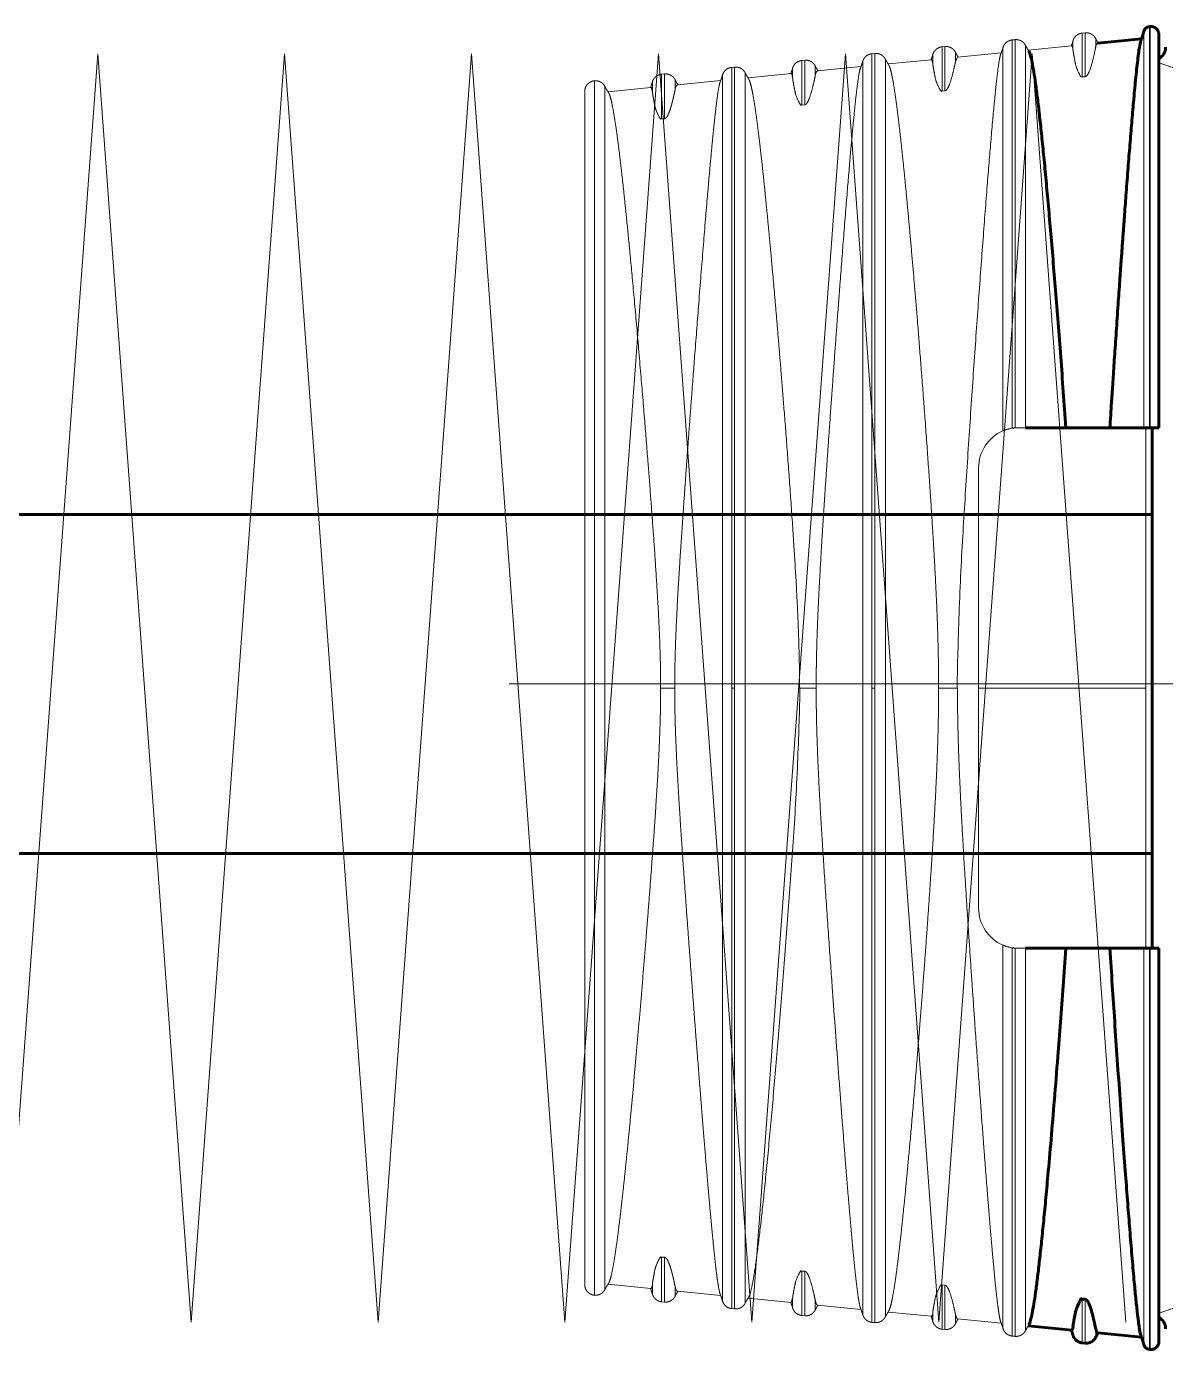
# Model space of a CAD drawing. Header units: millimetres. Extents: x 0 to 1680, y 0 to 594.
# Drawn here: x 295.198 to 298.397, y 503.341 to 507.058 of the extents above; entities that cross this region are included whole.
import ezdxf

# ---------------------------------------------------------------- set-up
doc = ezdxf.new("R2010")
doc.units = ezdxf.units.MM
for name, pattern in [('K5LT_AXLED', [19.5, 15, -1.5, 1.5, -1.5]), ('K5LT_BASIC', [0]), ('K5LT_DASHED', [6, 4, -2]), ('K5LT_THIN', [0])]:
    doc.linetypes.add(name, pattern=pattern)
doc.layers.add('Системный слой', color=7, linetype='Continuous')

# ---------------------------------------------------------------- blocks, each defined once
blk = doc.blocks.new('U731')
at = {"layer": 'Системный слой', "color": 30, "linetype": 'K5LT_AXLED', "lineweight": 18, "true_color": 0xff8000}
for q in [(294.6106, 503.418), (295.1356, 503.418)]:
    blk.add_line((294.8731, 506.9805), q, dxfattribs=at)
blk = doc.blocks.new('U732')
at = {"layer": 'Системный слой', "color": 30, "linetype": 'K5LT_AXLED', "lineweight": 18, "true_color": 0xff8000}
for q in [(295.1356, 503.418), (295.6606, 503.418)]:
    blk.add_line((295.3981, 506.9805), q, dxfattribs=at)
blk = doc.blocks.new('U733')
at = {"layer": 'Системный слой', "color": 30, "linetype": 'K5LT_AXLED', "lineweight": 18, "true_color": 0xff8000}
for q in [(296.1856, 503.418), (296.7106, 503.418)]:
    blk.add_line((296.4481, 506.9805), q, dxfattribs=at)
blk = doc.blocks.new('U734')
at = {"layer": 'Системный слой', "color": 30, "linetype": 'K5LT_AXLED', "lineweight": 18, "true_color": 0xff8000}
for q in [(295.6606, 503.418), (296.1856, 503.418)]:
    blk.add_line((295.9231, 506.9805), q, dxfattribs=at)
blk = doc.blocks.new('U735')
at = {"layer": 'Системный слой', "color": 30, "linetype": 'K5LT_AXLED', "lineweight": 18, "true_color": 0xff8000}
for q in [(296.7106, 503.418), (297.2356, 503.418)]:
    blk.add_line((296.9731, 506.9805), q, dxfattribs=at)
blk = doc.blocks.new('U736')
at = {"layer": 'Системный слой', "color": 30, "linetype": 'K5LT_AXLED', "lineweight": 18, "true_color": 0xff8000}
for q in [(297.2356, 503.418), (297.7606, 503.418)]:
    blk.add_line((297.4981, 506.9805), q, dxfattribs=at)
blk = doc.blocks.new('U737')
at = {"layer": 'Системный слой', "color": 30, "linetype": 'K5LT_AXLED', "lineweight": 18, "true_color": 0xff8000}
for q in [(297.7606, 503.418), (298.2856, 503.418)]:
    blk.add_line((298.0231, 506.9805), q, dxfattribs=at)
blk = doc.blocks.new('U730')
at = {"layer": 'Системный слой'}
for name in ['U731', 'U732', 'U734', 'U733', 'U735', 'U736', 'U737']:
    blk.add_blockref(name, (0, 0), dxfattribs=at)

msp = doc.modelspace()

# ---------------------------------------------------------------- linework, layer by layer
at = {"layer": 'Системный слой', "color": 7, "linetype": 'K5LT_DASHED', "lineweight": 18}
for p, q in [((298.17136, 507.03969), (298.16325, 507.0389)), ((298.16325, 506.91571), (298.16325, 507.0389)), ((298.17136, 506.91652), (298.17136, 507.03969)), ((297.77761, 507.00122), (297.7695, 507.00043)), ((297.7695, 506.87631), (297.7695, 507.00043)), ((297.77761, 506.87712), (297.77761, 507.00122)), ((297.97448, 507.02046), (297.96638, 507.01967)), ((297.96638, 507.01967), (297.96638, 505.92901)), ((297.97448, 507.02046), (297.97448, 505.93004)), ((298.00413, 507.00422), (298.00413, 505.93051)), ((298.01152, 506.99112), (298.1335, 507.00317)), ((298.13731, 506.99181), (298.13731, 507.01724)), ((298.201, 506.9982), (298.201, 507.02346)), ((297.38386, 506.96275), (297.37575, 506.96196)), ((297.38386, 506.83781), (297.38386, 506.96275)), ((297.58073, 506.98199), (297.57263, 506.9812)), ((297.57263, 506.9812), (297.57263, 505.19926)), ((297.58073, 506.98199), (297.58073, 505.19926)), ((297.61038, 506.96575), (297.61038, 503.43276)), ((297.61803, 506.95223), (297.73961, 506.96424)), ((297.74356, 506.95232), (297.74356, 506.97876)), ((297.80725, 506.9587), (297.80725, 506.98498)), ((297.80725, 506.9587), (297.81323, 506.97152)), ((297.81328, 506.97152), (297.93568, 506.98362)), ((297.94043, 506.998), (297.94043, 505.92143)), ((297.18698, 506.94352), (297.17888, 506.94273)), ((297.17888, 506.94273), (297.17888, 505.19926)), ((297.18698, 506.94352), (297.18698, 505.19926)), ((297.21663, 506.92728), (297.21663, 503.47123)), ((297.22455, 506.91334), (297.34572, 506.92531)), ((297.34981, 506.91283), (297.34981, 506.94029)), ((297.37575, 506.837), (297.37575, 506.96196)), ((297.4135, 506.91922), (297.4135, 506.94651)), ((297.41973, 506.93263), (297.54176, 506.94469)), ((297.54668, 506.95953), (297.54668, 503.43899)), ((296.79323, 506.90505), (296.79304, 506.90503)), ((296.79304, 506.90503), (296.79304, 505.19926)), ((296.79323, 506.90505), (296.79323, 505.19926)), ((296.82288, 506.88881), (296.82288, 503.5097)), ((296.95606, 506.87337), (296.95606, 506.90182)), ((296.99011, 506.92428), (296.982, 506.92349)), ((296.982, 506.79777), (296.982, 506.92349)), ((296.99011, 506.79857), (296.99011, 506.92428)), ((297.01975, 506.87975), (297.01975, 506.90804)), ((297.02618, 506.89373), (297.14783, 506.90575)), ((297.15293, 506.92106), (297.15293, 503.47746)), ((298.16325, 506.91571), (298.17136, 506.91652)), ((296.76595, 506.87517), (296.76595, 503.52335)), ((296.83106, 506.87444), (296.95183, 506.88638)), ((297.7695, 506.87631), (297.77761, 506.87712)), ((297.37575, 506.837), (297.38386, 506.83781)), ((296.982, 506.79777), (296.99011, 506.79857)), ((298.00413, 505.93051), (297.9847, 505.93051)), ((297.8722, 504.58051), (297.8722, 505.81801)), ((296.79304, 505.19926), (296.79323, 505.19926)), ((296.79304, 505.19926), (296.79304, 503.49349)), ((296.79323, 505.19926), (296.79323, 503.49347)), ((296.97925, 505.19926), (297.01873, 505.19926)), ((297.17888, 505.19926), (297.18698, 505.19926)), ((297.17888, 505.19926), (297.17888, 503.45579)), ((297.18698, 505.19926), (297.18698, 503.455)), ((297.36934, 505.19926), (297.41605, 505.19926)), ((297.57263, 505.19926), (297.58073, 505.19926)), ((297.57263, 505.19926), (297.57263, 503.41732)), ((297.58073, 505.19926), (297.58073, 503.41653)), ((297.75993, 505.19926), (297.81288, 505.19926)), ((297.94043, 504.47709), (297.94043, 503.40052)), ((297.96638, 504.46951), (297.96638, 503.37885)), ((297.97448, 504.46847), (297.97448, 503.37806)), ((297.9847, 504.46801), (298.00413, 504.46801)), ((298.00413, 504.46801), (298.00413, 503.39429)), ((296.982, 503.60075), (296.99011, 503.59995)), ((296.982, 503.47503), (296.982, 503.60075)), ((296.99011, 503.47423), (296.99011, 503.59995)), ((297.37575, 503.56152), (297.38386, 503.56071)), ((297.37575, 503.43656), (297.37575, 503.56152)), ((297.38386, 503.43576), (297.38386, 503.56071)), ((296.83106, 503.52407), (296.95196, 503.51213)), ((296.95606, 503.49669), (296.95606, 503.52515)), ((297.01975, 503.49047), (297.01975, 503.51877)), ((297.7695, 503.52221), (297.77761, 503.5214)), ((297.7695, 503.39809), (297.7695, 503.52221)), ((297.77761, 503.39729), (297.77761, 503.5214)), ((296.79323, 503.49347), (296.79304, 503.49349)), ((296.99011, 503.47423), (296.982, 503.47503)), ((297.02632, 503.50478), (297.14783, 503.49277)), ((297.22455, 503.48518), (297.34584, 503.4732)), ((297.34981, 503.48569), (297.34586, 503.4732)), ((297.34981, 503.45822), (297.34981, 503.48569)), ((297.4135, 503.45201), (297.4135, 503.4793)), ((297.18698, 503.455), (297.17888, 503.45579)), ((297.38386, 503.43576), (297.37575, 503.43656)), ((297.41984, 503.46588), (297.54176, 503.45383)), ((297.61803, 503.44629), (297.73972, 503.43427)), ((297.74356, 503.41975), (297.74356, 503.4462)), ((297.80725, 503.41353), (297.80725, 503.43981)), ((297.58073, 503.41653), (297.57263, 503.41732)), ((297.77761, 503.39729), (297.7695, 503.39809)), ((297.81337, 503.42699), (297.93568, 503.4149)), ((297.97448, 503.37806), (297.96638, 503.37885))]:
    msp.add_line(p, q, dxfattribs=at)
at = {"layer": 'Системный слой', "color": 7, "linetype": 'K5LT_THIN', "lineweight": 18}
for p, q in [((298.33594, 507.04313), (298.33594, 505.93051)), ((298.35234, 507.05738), (298.35234, 505.93051)), ((298.35377, 507.05752), (298.35377, 505.93051)), ((298.34184, 505.93051), (298.34184, 505.19926)), ((298.34184, 505.19926), (297.8722, 505.19926)), ((298.34184, 505.19926), (298.34184, 504.46801)), ((298.33594, 504.46801), (298.33594, 503.35539)), ((298.35234, 504.46801), (298.35234, 503.34114)), ((298.35377, 504.46801), (298.35377, 503.341)), ((298.16325, 503.35962), (298.16325, 503.48281)), ((298.17136, 503.35883), (298.17136, 503.482)), ((298.13731, 503.38129), (298.13731, 503.40671)), ((298.201, 503.37506), (298.201, 503.40032))]:
    msp.add_line(p, q, dxfattribs=at)
at = {"layer": 'Системный слой', "color": 5, "linetype": 'K5LT_BASIC', "lineweight": 60, "true_color": 0x0000ff}
for p, q in [((298.35377, 507.05752), (298.35234, 507.05738)), ((298.20682, 507.01042), (298.32961, 507.02256)), ((298.37845, 507.03512), (298.37845, 505.93051)), ((298.11727, 505.93051), (298.00413, 505.93051)), ((298.11727, 505.93051), (298.24089, 505.93051)), ((298.33594, 505.93051), (298.24089, 505.93051)), ((298.35234, 505.93051), (298.33594, 505.93051)), ((298.35377, 505.93051), (298.35234, 505.93051)), ((298.37845, 505.93051), (298.35377, 505.93051)), ((298.3597, 504.46801), (298.3597, 505.93051)), ((251.0759, 505.68703), (298.3597, 505.68703)), ((251.0759, 504.73453), (298.3597, 504.73453)), ((298.00413, 504.46801), (298.11727, 504.46801)), ((298.24089, 504.46801), (298.11727, 504.46801)), ((298.24089, 504.46801), (298.33594, 504.46801)), ((298.33594, 504.46801), (298.35234, 504.46801)), ((298.35234, 504.46801), (298.35377, 504.46801)), ((298.35377, 504.46801), (298.37845, 504.46801)), ((298.37845, 504.46801), (298.37845, 503.3634)), ((298.16325, 503.48281), (298.17136, 503.482)), ((298.01152, 503.4074), (298.1336, 503.39534)), ((298.17136, 503.35883), (298.16325, 503.35962)), ((298.20691, 503.38809), (298.32961, 503.37596)), ((298.35377, 503.341), (298.35234, 503.34114))]:
    msp.add_line(p, q, dxfattribs=at)
at = {"layer": 'Системный слой', "color": 30, "linetype": 'K5LT_AXLED', "lineweight": 18, "true_color": 0xff8000}
msp.add_line((238.05405, 505.21078), (361.76963, 505.21078), dxfattribs=at)
at = {"layer": 'Системный слой', "color": 7, "linetype": 'K5LT_DASHED', "lineweight": 18}
for centre, radius, start, end in [((298.21339, 506.99981), 0.01249, 121.86545, 187.37634), ((297.42948, 506.91995), 0.01599, 127.54947, 182.60592), ((297.03689, 506.88033), 0.01714, 128.57574, 181.93972), ((297.9847, 505.81801), 0.1125, 113.17289, 180), ((297.9847, 505.81801), 0.1125, 99.37555, 113.17289), ((297.9847, 505.81801), 0.1125, 95.21284, 99.37555), ((297.9847, 505.81801), 0.1125, 90, 95.21284), ((297.9847, 504.58051), 0.1125, 180, 246.82711), ((297.9847, 504.58051), 0.1125, 246.82711, 260.62445), ((297.9847, 504.58051), 0.1125, 260.62445, 264.78716), ((297.9847, 504.58051), 0.1125, 264.78716, 270), ((296.93913, 503.52329), 0.01703, 319.0067, 6.26832), ((297.72922, 503.44418), 0.01448, 316.7756, 8.04767)]:
    msp.add_arc(centre, radius, start, end, dxfattribs=at)
at = {"layer": 'Системный слой', "color": 5, "linetype": 'K5LT_BASIC', "lineweight": 60, "true_color": 0x0000ff}
for centre, radius, start, end in [((298.3597, 506.99926), 0.0375, 299.99681, 359.99971), ((298.3597, 503.39926), 0.0375, 0.00029, 60.00319), ((298.12428, 503.40461), 0.0132, 315.34747, 9.15221), ((298.35595, 503.3634), 0.0225, 264.41985, 0)]:
    msp.add_arc(centre, radius, start, end, dxfattribs=at)
at = {"layer": 'Системный слой', "color": 7, "linetype": 'K5LT_THIN', "lineweight": 18}
for centre, radius, start, end in [((299.1189, 509.14388), 2.31041, 251.30787, 252.67691), ((299.11857, 501.25565), 2.30934, 107.32278, 108.69245)]:
    msp.add_arc(centre, radius, start, end, dxfattribs=at)
at = {"layer": 'Системный слой', "color": 7, "linetype": 'K5LT_DASHED', "lineweight": 18}
for points, weights in [([(298.16325, 507.0389), (298.15057, 507.03766), (298.14079, 507.02949), (298.13731, 507.01724)], [0.849852477643, 0.751400169099, 0.751400169099, 0.849852477643]), ([(298.201, 507.02346), (298.19522, 507.03481), (298.18404, 507.04093), (298.17136, 507.03969)], [0.849892630908, 0.751435670754, 0.751435670754, 0.849892630908]), ([(297.7695, 507.00043), (297.75682, 506.99919), (297.74704, 506.99103), (297.74356, 506.97877)], [0.847919726766, 0.749691320358, 0.749691320358, 0.847919726766]), ([(297.80725, 506.98499), (297.80147, 506.99634), (297.79029, 507.00246), (297.77761, 507.00122)], [0.847959759214, 0.749726715193, 0.749726715193, 0.847959759214]), ([(297.94043, 506.998), (297.94391, 507.01026), (297.95369, 507.01843), (297.96638, 507.01967)], [0.89172220192, 0.788419438595, 0.788419438595, 0.89172220192]), ([(297.97448, 507.02046), (297.98717, 507.0217), (297.99834, 507.01558), (298.00413, 507.00422)], [0.8918674743, 0.7885478817, 0.7885478817, 0.8918674743]), ([(298.00413, 507.00422), (298.00686, 506.99887), (298.00987, 506.99364), (298.01315, 506.98855)], [0.948406421082, 0.941582194062, 0.935594010224, 0.930441869566]), ([(298.13731, 507.01724), (298.13596, 507.01247), (298.1344, 507.00775), (298.13265, 507.00309)], [0.924907631488, 0.918092726208, 0.911843527564, 0.906160035555]), ([(298.20827, 507.01056), (298.20566, 507.01477), (298.20324, 507.01908), (298.201, 507.02346)], [0.906846430782, 0.912417462912, 0.918546453784, 0.925233403397]), ([(297.4135, 506.94652), (297.40772, 506.95787), (297.39654, 506.96399), (297.38386, 506.96275)], [0.846020023386, 0.748011690684, 0.748011690684, 0.846020023386]), ([(297.54668, 506.95953), (297.55016, 506.97179), (297.55994, 506.97996), (297.57263, 506.9812)], [0.846949931963, 0.748833872744, 0.748833872744, 0.846949931963]), ([(297.58073, 506.98199), (297.59342, 506.98323), (297.60459, 506.97711), (297.61038, 506.96575)], [0.84699078067, 0.748869989278, 0.748869989278, 0.84699078067]), ([(297.61038, 506.96575), (297.61319, 506.96024), (297.61629, 506.95486), (297.61969, 506.94962)], [0.922206389104, 0.91363952191, 0.905951930786, 0.899143615732]), ([(297.74356, 506.97877), (297.74216, 506.97385), (297.74055, 506.96897), (297.73872, 506.96416)], [0.922890203197, 0.915748200175, 0.909209681106, 0.903274645987]), ([(297.81478, 506.97167), (297.81207, 506.97602), (297.80956, 506.98046), (297.80725, 506.98499)], [0.904005038133, 0.909813719025, 0.9162176973, 0.923216972959]), ([(297.93457, 506.98076), (297.93683, 506.98643), (297.93878, 506.99218), (297.94043, 506.998)], [0.901308050926, 0.907996813029, 0.915527360775, 0.923899694165]), ([(297.15293, 506.92106), (297.15641, 506.93332), (297.16619, 506.94149), (297.17888, 506.94273)], [0.845006399378, 0.747115491318, 0.747115491318, 0.845006399378]), ([(297.18698, 506.94352), (297.19967, 506.94476), (297.21084, 506.93864), (297.21663, 506.92728)], [0.845047421371, 0.747151761063, 0.747151761063, 0.845047421371]), ([(297.21663, 506.92728), (297.21953, 506.9216), (297.22274, 506.91606), (297.22626, 506.91067)], [0.920180102935, 0.91121726195, 0.903187806254, 0.896091735846]), ([(297.34981, 506.9403), (297.34837, 506.93522), (297.3467, 506.93019), (297.34479, 506.92522)], [0.920866260583, 0.913374542806, 0.906525493642, 0.900319113092]), ([(297.37575, 506.96196), (297.36307, 506.96072), (297.35329, 506.95256), (297.34981, 506.9403)], [0.845979687717, 0.747976027754, 0.747976027754, 0.845979687717]), ([(297.42129, 506.93278), (297.41848, 506.93726), (297.41589, 506.94184), (297.4135, 506.94652)], [0.901110023413, 0.907170755768, 0.91386545648, 0.921194125549]), ([(297.54061, 506.94176), (297.54296, 506.9476), (297.54498, 506.95353), (297.54668, 506.95953)], [0.898267955678, 0.905243646049, 0.913114022293, 0.921879084408]), ([(296.76595, 506.87518), (296.76596, 506.89142), (296.77687, 506.90345), (296.79304, 506.90503)], [0.843020689002, 0.697344939882, 0.697369534576, 0.843094473082]), ([(296.79323, 506.90505), (296.80592, 506.90629), (296.81709, 506.90017), (296.82288, 506.88881)], [0.843096406126, 0.745426763815, 0.745426763815, 0.843096406126]), ([(296.82288, 506.88881), (296.82586, 506.88296), (296.82918, 506.87725), (296.83283, 506.87171)], [0.918146446437, 0.908751943739, 0.90034756257, 0.892933302931]), ([(296.95606, 506.90183), (296.95457, 506.89659), (296.95284, 506.8914), (296.95086, 506.88629)], [0.918835172921, 0.910960074336, 0.903768381272, 0.89726009373]), ([(296.982, 506.92349), (296.96932, 506.92225), (296.95954, 506.91409), (296.95606, 506.90183)], [0.844031792733, 0.746253789297, 0.746253789297, 0.844031792733]), ([(297.01975, 506.90805), (297.01397, 506.9194), (297.00279, 506.92552), (296.99011, 506.92428)], [0.844072906084, 0.746290139816, 0.746290139816, 0.844072906084]), ([(297.02781, 506.89389), (297.0249, 506.8985), (297.02221, 506.90323), (297.01975, 506.90805)], [0.898143329612, 0.90447624945, 0.911483219118, 0.919164238614]), ([(297.14665, 506.90276), (297.14908, 506.90877), (297.15118, 506.91488), (297.15293, 506.92106)], [0.895128954665, 0.90242017325, 0.910661072145, 0.919851651352]), ([(296.76595, 503.52334), (296.76596, 503.5071), (296.77687, 503.49507), (296.79304, 503.49349)], [0.843020689002, 0.697344939882, 0.697369534576, 0.843094473082]), ([(296.79323, 503.49347), (296.80592, 503.49223), (296.81709, 503.49835), (296.82288, 503.5097)], [0.843096406126, 0.745426763815, 0.745426763815, 0.843096406126]), ([(296.82288, 503.5097), (296.82587, 503.51557), (296.82919, 503.52129), (296.83285, 503.52683)], [0.918146446437, 0.908735689718, 0.900318483636, 0.892894828191]), ([(296.95606, 503.49669), (296.95457, 503.50193), (296.95284, 503.50711), (296.95086, 503.51223)], [0.918835172921, 0.910960074336, 0.903768381272, 0.89726009373]), ([(296.982, 503.47503), (296.96932, 503.47627), (296.95954, 503.48443), (296.95606, 503.49669)], [0.844031792733, 0.746253789297, 0.746253789297, 0.844031792733]), ([(297.01975, 503.49047), (297.01397, 503.47912), (297.00279, 503.473), (296.99011, 503.47423)], [0.844072906084, 0.746290139816, 0.746290139816, 0.844072906084]), ([(297.02781, 503.50463), (297.0249, 503.50002), (297.02221, 503.49529), (297.01975, 503.49047)], [0.898143329612, 0.90447624945, 0.911483219118, 0.919164238614]), ([(297.14666, 503.49572), (297.14909, 503.48972), (297.15118, 503.48363), (297.15293, 503.47746)], [0.895184927128, 0.902462340662, 0.91068458207, 0.919851651352]), ([(297.15293, 503.47746), (297.15641, 503.4652), (297.16619, 503.45703), (297.17888, 503.45579)], [0.845006399378, 0.747115491318, 0.747115491318, 0.845006399378]), ([(297.18698, 503.455), (297.19967, 503.45376), (297.21084, 503.45988), (297.21663, 503.47123)], [0.845047421371, 0.747151761063, 0.747151761063, 0.845047421371]), ([(297.21663, 503.47123), (297.21953, 503.47693), (297.22275, 503.48249), (297.22628, 503.48788)], [0.920180102935, 0.911198504625, 0.903154202446, 0.896047196399]), ([(297.34981, 503.45822), (297.34837, 503.4633), (297.3467, 503.46833), (297.34479, 503.4733)], [0.920866260583, 0.913374542806, 0.906525493642, 0.900319113092]), ([(297.37575, 503.43656), (297.36307, 503.4378), (297.35329, 503.44596), (297.34981, 503.45822)], [0.845979687717, 0.747976027754, 0.747976027754, 0.845979687717]), ([(297.4135, 503.452), (297.40772, 503.44065), (297.39654, 503.43453), (297.38386, 503.43576)], [0.846020023386, 0.748011690684, 0.748011690684, 0.846020023386]), ([(297.42129, 503.46574), (297.41848, 503.46126), (297.41589, 503.45668), (297.4135, 503.452)], [0.901110023413, 0.907170755768, 0.91386545648, 0.921194125549]), ([(297.54063, 503.4567), (297.54297, 503.45088), (297.54499, 503.44497), (297.54668, 503.43899)], [0.898336663992, 0.905295314397, 0.913142787869, 0.921879084408]), ([(297.54668, 503.43899), (297.55016, 503.42673), (297.55994, 503.41856), (297.57263, 503.41732)], [0.846949932008, 0.748833872784, 0.748833872784, 0.846949932008]), ([(297.58073, 503.41653), (297.59342, 503.41529), (297.60459, 503.42141), (297.61038, 503.43276)], [0.846990780714, 0.748869989317, 0.748869989317, 0.846990780714]), ([(297.61038, 503.43276), (297.61319, 503.43829), (297.61631, 503.44368), (297.61971, 503.44893)], [0.922206389104, 0.913623954951, 0.905923995258, 0.899106510025]), ([(297.74356, 503.41975), (297.74216, 503.42467), (297.74055, 503.42955), (297.73872, 503.43436)], [0.922890203197, 0.915748200175, 0.909209681106, 0.903274645987]), ([(297.7695, 503.39809), (297.75682, 503.39933), (297.74704, 503.40749), (297.74356, 503.41975)], [0.847919726791, 0.74969132038, 0.74969132038, 0.847919726791]), ([(297.80725, 503.41353), (297.80147, 503.40218), (297.79029, 503.39606), (297.77761, 503.39729)], [0.847959759238, 0.749726715215, 0.749726715215, 0.847959759238]), ([(297.81478, 503.42685), (297.81207, 503.4225), (297.80956, 503.41806), (297.80725, 503.41353)], [0.904005038133, 0.909813719025, 0.9162176973, 0.923216972959]), ([(297.93459, 503.4177), (297.93684, 503.41205), (297.93879, 503.40632), (297.94043, 503.40052)], [0.901370869105, 0.908043951973, 0.915553560326, 0.923899694165]), ([(297.94043, 503.40052), (297.94391, 503.38826), (297.95369, 503.38009), (297.96638, 503.37885)], [0.891725397196, 0.78842226371, 0.78842226371, 0.891725397196]), ([(297.97448, 503.37806), (297.98717, 503.37682), (297.99834, 503.38294), (298.00413, 503.39429)], [0.8918674743, 0.7885478817, 0.7885478817, 0.8918674743]), ([(298.00413, 503.39429), (298.00686, 503.39965), (298.00987, 503.40488), (298.01315, 503.40997)], [0.948406421082, 0.941583139746, 0.935595669894, 0.930444011526])]:
    msp.add_rational_spline(points, weights, degree=3, dxfattribs=at)
at = {"layer": 'Системный слой', "color": 5, "linetype": 'K5LT_BASIC', "lineweight": 60, "true_color": 0x0000ff}
for points, weights in [([(298.32855, 507.0198), (298.33156, 507.02744), (298.33402, 507.03523), (298.33594, 507.04313)], [0.906129281418, 0.912585599516, 0.920539513363, 0.92999102296]), ([(298.33594, 507.04313), (298.33788, 507.05116), (298.34412, 507.05657), (298.35234, 507.05738)], [0.892480727079, 0.782516831281, 0.782516831281, 0.892480727079]), ([(298.35377, 507.05752), (298.36792, 507.0589), (298.37845, 507.04935), (298.37845, 507.03513)], [0.892480400514, 0.697264518882, 0.697234777999, 0.892391177864]), ([(298.13731, 503.38128), (298.13596, 503.38605), (298.1344, 503.39076), (298.13265, 503.39543)], [0.924907631488, 0.918092726208, 0.911843527563, 0.906160035555]), ([(298.16325, 503.35962), (298.15057, 503.36086), (298.14079, 503.36902), (298.13731, 503.38128)], [0.849852477649, 0.751400169104, 0.751400169104, 0.849852477649]), ([(298.201, 503.37506), (298.19522, 503.36371), (298.18404, 503.35759), (298.17136, 503.35883)], [0.849892630913, 0.751435670759, 0.751435670759, 0.849892630913]), ([(298.20827, 503.38796), (298.20566, 503.38374), (298.20324, 503.37944), (298.201, 503.37506)], [0.906846430728, 0.912417462858, 0.91854645373, 0.925233403343]), ([(298.32855, 503.37873), (298.33156, 503.37109), (298.33402, 503.36329), (298.33594, 503.35539)], [0.906123732603, 0.912581042064, 0.920536805516, 0.92999102296]), ([(298.33594, 503.35539), (298.33788, 503.34736), (298.34412, 503.34195), (298.35234, 503.34114)], [0.892480727079, 0.782516831281, 0.782516831281, 0.892480727079])]:
    msp.add_rational_spline(points, weights, degree=3, dxfattribs=at)
at = {"layer": 'Системный слой', "color": 7, "linetype": 'K5LT_DASHED', "lineweight": 18}
for points, knots in [([(298.13376, 507.00319), (298.13406, 507.00317), (298.13466, 507.00275), (298.13542, 507.00112), (298.13598, 506.99917), (298.13636, 506.99748), (298.13665, 506.996), (298.13688, 506.99464), (298.13708, 506.99343), (298.13722, 506.99247), (298.1373, 506.9919), (298.13731, 506.9918), (298.13731, 506.99181)], [0, 0, 0, 0, 1.7354171, 3.6470833, 5.1700575, 6.3433169, 7.366679, 8.4238859, 9.5498611, 10.6992307, 11.8493385, 13, 13, 13, 13]), ([(298.17136, 506.91652), (298.17147, 506.91653), (298.17168, 506.91656), (298.17197, 506.91662), (298.17228, 506.91671), (298.1726, 506.91678), (298.1732, 506.91716), (298.17316, 506.91673), (298.17573, 506.91916), (298.17647, 506.91901), (298.18562, 506.93467), (298.19682, 506.97698), (298.20233, 507.00535), (298.201, 506.9982)], [0, 0, 0, 0, 1, 2, 3, 4.3333333, 6, 7.5824986, 8.7474957, 9.529939, 10.1789936, 11.6806631, 14, 14, 14, 14]), ([(297.73986, 506.96426), (297.73994, 506.96426), (297.7404, 506.96416), (297.74116, 506.96322), (297.74197, 506.96091), (297.74261, 506.95817), (297.74308, 506.95558), (297.74337, 506.95364), (297.74351, 506.95264), (297.74355, 506.95237), (297.74356, 506.95232)], [0, 0, 0, 0, 0.4206294, 2.2763651, 4.0322704, 5.6380659, 7.3801888, 8.9096055, 10.1437359, 11, 11, 11, 11]), ([(297.93458, 506.98079), (297.93347, 506.97797), (297.93044, 506.96566), (297.92466, 506.92492), (297.91715, 506.85448), (297.90769, 506.75006), (297.89797, 506.63215), (297.88641, 506.48328), (297.87395, 506.31525), (297.86077, 506.13084), (297.8473, 505.93652), (297.83402, 505.7305), (297.82105, 505.52114), (297.81247, 505.26219), (297.81159, 505.18852), (297.81288, 505.19926)], [0, 0, 0, 0, 0.8244262, 2.0890573, 3.3536885, 4.6183196, 5.8829508, 7.1475819, 8.4122131, 9.6768442, 10.9414754, 12.2061065, 13.4707377, 14.7353688, 16, 16, 16, 16]), ([(297.34597, 506.92533), (297.34636, 506.92531), (297.34706, 506.92471), (297.34796, 506.92253), (297.34867, 506.91974), (297.34916, 506.91715), (297.34949, 506.9151), (297.3497, 506.91365), (297.34978, 506.91303), (297.34981, 506.91283)], [0, 0, 0, 0, 1.7890624, 3.4874266, 5.1008726, 6.6294003, 7.7594657, 8.8829989, 10, 10, 10, 10]), ([(297.54061, 506.94175), (297.53946, 506.93885), (297.53659, 506.92728), (297.53144, 506.89268), (297.52531, 506.83873), (297.51884, 506.77313), (297.51168, 506.69375), (297.50303, 506.59128), (297.49323, 506.46887), (297.4836, 506.34388), (297.47542, 506.23522), (297.46831, 506.13909), (297.46146, 506.04502), (297.45477, 505.95147), (297.44851, 505.86225), (297.44287, 505.77991), (297.43762, 505.70092), (297.43282, 505.62576), (297.4285, 505.55414), (297.42494, 505.49019), (297.42221, 505.43537), (297.42021, 505.38969), (297.41874, 505.35039), (297.41767, 505.31577), (297.41693, 505.285), (297.41648, 505.2591), (297.41622, 505.23782), (297.4161, 505.22101), (297.41606, 505.20853), (297.41605, 505.2009), (297.41605, 505.19921), (297.41605, 505.19926)], [0, 0, 0, 0, 1.6903303, 3.9459336, 6.0605617, 7.8932394, 9.7259171, 11.8405453, 14.2371238, 16.2773483, 17.8202437, 19.0655247, 20.3538814, 21.677482, 22.8060669, 23.8735625, 24.8502074, 25.7516655, 26.5563706, 27.2725178, 27.8710721, 28.3817949, 28.827115, 29.2527298, 29.6691723, 30.0733323, 30.4597959, 30.8360447, 31.2155657, 31.6047165, 32, 32, 32, 32]), ([(297.75993, 505.19926), (297.75993, 505.21008), (297.75984, 505.2357), (297.7593, 505.28076), (297.75798, 505.33933), (297.75559, 505.40869), (297.75211, 505.48599), (297.74776, 505.56756), (297.74237, 505.65757), (297.73574, 505.75933), (297.72764, 505.87558), (297.71875, 505.99643), (297.70986, 506.11218), (297.70173, 506.21428), (297.69425, 506.30532), (297.68718, 506.38858), (297.68031, 506.46694), (297.67362, 506.54034), (297.66714, 506.60867), (297.66088, 506.67151), (297.65488, 506.7285), (297.64918, 506.77917), (297.64383, 506.82302), (297.63889, 506.85968), (297.63441, 506.88927), (297.6304, 506.91209), (297.62684, 506.92888), (297.62373, 506.94038), (297.62137, 506.94669), (297.62004, 506.94911), (297.61958, 506.9498)], [0, 0, 0, 0, 0.4247357, 0.9989155, 1.7304048, 2.6349347, 3.5709264, 4.5541109, 5.5844884, 6.8115027, 8.2272885, 9.8318457, 11.3420172, 12.7420721, 14.0162793, 15.2904865, 16.5646937, 17.8389009, 19.1131081, 20.3873153, 21.6615225, 22.9357297, 24.1949925, 25.4243665, 26.5939629, 27.7037816, 28.7302263, 29.6795893, 30.5345666, 31, 31, 31, 31]), ([(297.77761, 506.87712), (297.77772, 506.87713), (297.77793, 506.87716), (297.77823, 506.87722), (297.77854, 506.8773), (297.77889, 506.87744), (297.77936, 506.87752), (297.77982, 506.87815), (297.78177, 506.87822), (297.79068, 506.89236), (297.80006, 506.92602), (297.80395, 506.94369), (297.80598, 506.9529), (297.80659, 506.95566), (297.80676, 506.95644), (297.807, 506.95756), (297.80716, 506.9583), (297.80724, 506.95865), (297.80726, 506.95874), (297.80726, 506.95873), (297.80725, 506.9587)], [0, 0, 0, 0, 1.5, 3, 4.5, 6.5, 9, 11.5, 13.5, 15, 17, 18.55, 19.6501932, 19.8005797, 19.9511594, 20.101739, 20.5534781, 20.7040578, 20.8528984, 21, 21, 21, 21]), ([(297.14664, 506.90275), (297.14566, 506.90028), (297.14307, 506.89057), (297.13868, 506.86338), (297.13382, 506.82412), (297.12936, 506.78312), (297.12453, 506.73508), (297.11824, 506.66785), (297.1096, 506.56919), (297.09882, 506.43894), (297.08709, 506.29139), (297.07616, 506.15007), (297.06731, 506.03341), (297.06006, 505.9364), (297.05388, 505.85243), (297.04798, 505.771), (297.04254, 505.69403), (297.03745, 505.61989), (297.03253, 505.54493), (297.02806, 505.47184), (297.02446, 505.4054), (297.02209, 505.35325), (297.02058, 505.31181), (297.01962, 505.2774), (297.01905, 505.24759), (297.01881, 505.22475), (297.01874, 505.20965), (297.01873, 505.20173), (297.01873, 505.19963), (297.01873, 505.19926)], [0, 0, 0, 0, 1.3577964, 3.3468383, 4.9380719, 6.131497, 7.3249222, 8.9161557, 10.9051976, 13.2920479, 15.6788982, 17.6458397, 19.1928723, 20.2978955, 21.3808184, 22.3775494, 23.310189, 24.1367464, 24.921313, 25.7543368, 26.4722744, 27.0751259, 27.5120601, 27.9688847, 28.4459272, 28.9236248, 29.3453756, 29.710852, 30, 30, 30, 30]), ([(297.36934, 505.19926), (297.36935, 505.21396), (297.36917, 505.24387), (297.36834, 505.29176), (297.36677, 505.34646), (297.36403, 505.41474), (297.35957, 505.50157), (297.35305, 505.60829), (297.34488, 505.72832), (297.33585, 505.85195), (297.32707, 505.96648), (297.31921, 506.0654), (297.31237, 506.14919), (297.30609, 506.22414), (297.30002, 506.29494), (297.29399, 506.36352), (297.28802, 506.42961), (297.28212, 506.49283), (297.27634, 506.55272), (297.27071, 506.60885), (297.26525, 506.66084), (297.26001, 506.70827), (297.255, 506.75083), (297.25025, 506.78832), (297.2458, 506.82055), (297.24167, 506.84747), (297.23803, 506.86827), (297.23501, 506.88311), (297.23272, 506.89273), (297.23089, 506.89934), (297.22913, 506.90471), (297.22751, 506.90858), (297.22645, 506.9104), (297.22604, 506.911)], [0, 0, 0, 0, 0.6795372, 1.3586274, 2.1119061, 3.0298987, 4.2190216, 5.6659671, 7.3404198, 9.0785595, 10.7314375, 12.1413646, 13.3699902, 14.5138728, 15.6756301, 16.8570496, 18.0500877, 19.2534037, 20.4638696, 21.6850603, 22.9151884, 24.1515727, 25.3879569, 26.6171913, 27.8357009, 29.0295076, 30.1917835, 31.1286789, 31.8559592, 32.3815071, 32.9027473, 33.5661439, 34, 34, 34, 34]), ([(297.38386, 506.83781), (297.38397, 506.83782), (297.38418, 506.83785), (297.38448, 506.83791), (297.38479, 506.83798), (297.38515, 506.83812), (297.3856, 506.83819), (297.38615, 506.83888), (297.38799, 506.83886), (297.39693, 506.85291), (297.4063, 506.8864), (297.4102, 506.90409), (297.41223, 506.91336), (297.41284, 506.91614), (297.41301, 506.91693), (297.4132, 506.91783), (297.41335, 506.91851), (297.41344, 506.91895), (297.41349, 506.91917), (297.41351, 506.91926), (297.41351, 506.91924), (297.4135, 506.91922)], [0, 0, 0, 0, 1.5714286, 3.1428571, 4.7142857, 6.8095238, 9.4285714, 12.047619, 14.1428571, 15.7142857, 17.8095238, 19.4333333, 20.5859179, 20.743468, 20.9012217, 21.0589754, 21.3744828, 21.5322365, 21.6899902, 21.8459113, 22, 22, 22, 22]), ([(296.97925, 505.19926), (296.97926, 505.21247), (296.97908, 505.23946), (296.97824, 505.28299), (296.97665, 505.33303), (296.97388, 505.39576), (296.96955, 505.47349), (296.96379, 505.56249), (296.95735, 505.65383), (296.95053, 505.74541), (296.94291, 505.84383), (296.93381, 505.95745), (296.92301, 506.08745), (296.91128, 506.22311), (296.89982, 506.34988), (296.88978, 506.45551), (296.88151, 506.5382), (296.87473, 506.60255), (296.86877, 506.65614), (296.86317, 506.70341), (296.85776, 506.74583), (296.85253, 506.78308), (296.84749, 506.81475), (296.84274, 506.83995), (296.83836, 506.85828), (296.83515, 506.86753), (296.83341, 506.8708), (296.83291, 506.87159)], [0, 0, 0, 0, 0.5433006, 1.0858715, 1.6866607, 2.4165807, 3.3585085, 4.414684, 5.4645123, 6.4505797, 7.5209879, 8.8506863, 10.4709005, 12.3094038, 14.1549136, 15.8461942, 17.2425109, 18.4344018, 19.5350951, 20.6524208, 21.7863791, 22.9286536, 24.0750863, 25.221519, 26.3679517, 27.5143844, 28, 28, 28, 28]), ([(296.95211, 506.8864), (296.95242, 506.88637), (296.95307, 506.88591), (296.95402, 506.88393), (296.95491, 506.88055), (296.95561, 506.8766), (296.95594, 506.87427), (296.95606, 506.87337)], [0, 0, 0, 0, 1.2070415, 2.6806462, 4.4597544, 6.3466873, 8, 8, 8, 8]), ([(296.99011, 506.79857), (296.99021, 506.79858), (296.99039, 506.79861), (296.99069, 506.79866), (296.99096, 506.79873), (296.99119, 506.7988), (296.99137, 506.79886), (296.99158, 506.79894), (296.99176, 506.79902), (296.99188, 506.79907), (296.99202, 506.79914), (296.99222, 506.79924), (296.99244, 506.79936), (296.99265, 506.79948), (296.9929, 506.79964), (296.99321, 506.79985), (296.99363, 506.80017), (296.99407, 506.80056), (296.99443, 506.80089), (296.99454, 506.801), (296.99469, 506.80115), (296.99495, 506.80142), (296.99539, 506.8019), (296.99601, 506.80266), (296.99678, 506.80369), (296.99775, 506.80514), (296.99909, 506.80742), (297.00087, 506.81097), (297.00306, 506.81612), (297.00536, 506.82249), (297.00754, 506.82938), (297.00937, 506.83573), (297.01095, 506.84158), (297.01238, 506.84719), (297.01373, 506.85275), (297.01499, 506.85813), (297.01613, 506.86313), (297.01714, 506.86767), (297.018, 506.8716), (297.0187, 506.87485), (297.01923, 506.87733), (297.0196, 506.87903), (297.01972, 506.8796), (297.01975, 506.87975)], [0, 0, 0, 0, 2.8518519, 5.4320988, 9.6613757, 11.6208113, 13.6209877, 15.6269841, 17.5250984, 19.2334286, 20.6987527, 21.9446907, 22.9741524, 23.8238696, 24.5034131, 25.0964149, 25.7374095, 26.5431251, 27.3334497, 28.0252597, 28.5048793, 28.9458405, 29.4013904, 29.8139814, 30.1836135, 30.5631528, 31.0688393, 31.7458052, 32.5130356, 33.4259627, 34.2831458, 35.0594868, 35.7173389, 36.4130109, 37.1591381, 37.9179007, 38.7145696, 39.5365093, 40.3963554, 41.2688368, 42.1665891, 43.0769768, 44, 44, 44, 44]), ([(296.83287, 503.52687), (296.83417, 503.52889), (296.83685, 503.53519), (296.8412, 503.55151), (296.84584, 503.57443), (296.85078, 503.60394), (296.85601, 503.63979), (296.86151, 503.68166), (296.86728, 503.72942), (296.87332, 503.783), (296.87964, 503.84233), (296.88625, 503.90738), (296.89312, 503.97793), (296.90024, 504.0537), (296.90758, 504.13443), (296.91508, 504.21932), (296.92262, 504.30705), (296.93004, 504.39558), (296.93725, 504.48384), (296.94403, 504.56907), (296.95039, 504.65145), (296.95619, 504.72909), (296.96153, 504.80371), (296.9666, 504.8788), (296.97104, 504.95086), (296.97441, 505.01453), (296.97646, 505.06198), (296.97766, 505.09705), (296.97836, 505.1232), (296.97878, 505.14404), (296.97902, 505.16015), (296.97915, 505.17281), (296.97922, 505.18306), (296.97925, 505.19117), (296.97925, 505.19703), (296.97925, 505.19973), (296.97925, 505.19969), (296.97925, 505.19926)], [0, 0, 0, 0, 1.5497053, 3.0684676, 4.5872299, 6.1059921, 7.6247544, 9.1435167, 10.662279, 12.1810413, 13.6998035, 15.2185658, 16.7373281, 18.2560904, 19.7748527, 21.2936149, 22.784252, 24.2467638, 25.6530252, 27.0311613, 28.2996091, 29.4864937, 30.5383772, 31.5368227, 32.5835078, 33.4703057, 34.1972164, 34.6787581, 35.1448783, 35.5639596, 35.9206597, 36.2465958, 36.5733851, 36.9045987, 37.2490854, 37.615694, 38, 38, 38, 38]), ([(297.01873, 505.19926), (297.01873, 505.19185), (297.01879, 505.1744), (297.01914, 505.14379), (297.02001, 505.10458), (297.02153, 505.05901), (297.02368, 505.00952), (297.0263, 504.95864), (297.02932, 504.90594), (297.0327, 504.85121), (297.0366, 504.79148), (297.04117, 504.72427), (297.04662, 504.64653), (297.05261, 504.56338), (297.05873, 504.48003), (297.06453, 504.40222), (297.07008, 504.32849), (297.07551, 504.25724), (297.08089, 504.18727), (297.08621, 504.11892), (297.09143, 504.05263), (297.09653, 503.9887), (297.1015, 503.92749), (297.10628, 503.86959), (297.11086, 503.81544), (297.11538, 503.76344), (297.12008, 503.711), (297.12481, 503.66068), (297.12919, 503.61709), (297.13287, 503.58316), (297.13606, 503.5562), (297.13887, 503.53497), (297.1412, 503.51977), (297.14307, 503.50942), (297.14471, 503.50183), (297.14596, 503.49749), (297.14669, 503.49564), (297.14688, 503.49521)], [0, 0, 0, 0, 0.3772307, 0.8798602, 1.5075436, 2.2595915, 3.0102603, 3.76783, 4.5412701, 5.3478301, 6.1881997, 7.1945088, 8.3729686, 9.7380705, 11.0528134, 12.306159, 13.4919013, 14.7114637, 15.962438, 17.2327515, 18.5224149, 19.8217637, 21.1259815, 22.4302414, 23.7345645, 25.0389402, 26.4883659, 28.2278599, 29.8915389, 31.33439, 32.6184789, 33.9508002, 35.1242646, 35.9317616, 36.7128184, 37.6619914, 38, 38, 38, 38]), ([(297.22626, 503.48797), (297.22768, 503.49016), (297.23185, 503.50021), (297.23935, 503.53466), (297.2496, 503.60287), (297.261, 503.69721), (297.27302, 503.81067), (297.28698, 503.95613), (297.30087, 504.11192), (297.316, 504.29226), (297.33132, 504.48496), (297.34611, 504.68718), (297.36064, 504.8976), (297.36974, 505.13899), (297.37066, 505.20794), (297.36934, 505.19926)], [0, 0, 0, 0, 0.7041542, 1.978808, 3.2534618, 4.5281156, 5.8027694, 7.0774233, 8.3520771, 9.6267309, 10.9013847, 12.1760385, 13.4506924, 14.7253462, 16, 16, 16, 16]), ([(297.41605, 505.19926), (297.41605, 505.18275), (297.41626, 505.14932), (297.41721, 505.09807), (297.41894, 505.04014), (297.42188, 504.96818), (297.42675, 504.87332), (297.43373, 504.75691), (297.44249, 504.62337), (297.45191, 504.4872), (297.46088, 504.36147), (297.4692, 504.24719), (297.47717, 504.13987), (297.48517, 504.03407), (297.49234, 503.94154), (297.49865, 503.86191), (297.50413, 503.79455), (297.50932, 503.73272), (297.51419, 503.67685), (297.51873, 503.62712), (297.52289, 503.58421), (297.52665, 503.54821), (297.53028, 503.51654), (297.53366, 503.4908), (297.53671, 503.47191), (297.53897, 503.46159), (297.54023, 503.45771), (297.54067, 503.45661)], [0, 0, 0, 0, 0.5778464, 1.1556573, 1.7334325, 2.5036807, 3.5090273, 4.7921333, 6.2455269, 7.8689947, 9.363126, 10.6428841, 12.0487729, 13.495542, 14.9831912, 16.127843, 17.2714976, 18.4111631, 19.5478368, 20.6795243, 21.8092173, 22.8971753, 23.9453928, 25.2145372, 26.3685985, 27.4075767, 28, 28, 28, 28]), ([(297.61961, 503.44877), (297.62104, 503.45093), (297.62383, 503.45781), (297.62831, 503.47582), (297.63288, 503.4999), (297.63774, 503.53078), (297.64288, 503.56816), (297.64826, 503.61159), (297.65389, 503.66098), (297.65979, 503.71637), (297.6662, 503.78012), (297.67342, 503.85578), (297.68175, 503.94745), (297.69068, 504.05046), (297.69957, 504.15742), (297.70767, 504.25849), (297.71509, 504.35417), (297.72196, 504.44551), (297.72841, 504.53427), (297.73436, 504.61946), (297.73978, 504.70083), (297.74472, 504.77946), (297.74921, 504.85721), (297.75299, 504.93108), (297.75575, 504.99512), (297.75752, 505.04646), (297.75857, 505.08525), (297.75919, 505.11562), (297.75956, 505.13973), (297.75976, 505.15929), (297.75987, 505.1747), (297.75991, 505.18629), (297.75993, 505.19426), (297.75993, 505.19849), (297.75993, 505.1993), (297.75993, 505.19926)], [0, 0, 0, 0, 1.6558003, 3.0868087, 4.517817, 5.9488253, 7.3798336, 8.8108419, 10.2418503, 11.6728586, 13.1038669, 14.6938761, 16.4428863, 18.3508974, 20.0910742, 21.6545833, 23.0237579, 24.357599, 25.6304897, 26.83448, 27.9360031, 28.9527257, 29.9258765, 30.8481007, 31.6864265, 32.350484, 32.8897966, 33.3462633, 33.7805839, 34.1865563, 34.5719612, 34.9470606, 35.3119608, 35.6616751, 36, 36, 36, 36]), ([(297.81288, 505.19926), (297.81287, 505.17591), (297.81324, 505.1281), (297.81486, 505.05425), (297.81755, 504.97684), (297.82116, 504.89608), (297.82562, 504.81092), (297.83076, 504.72189), (297.83654, 504.62839), (297.84273, 504.5326), (297.84922, 504.43551), (297.85584, 504.33893), (297.86328, 504.23262), (297.87132, 504.12015), (297.87975, 504.00496), (297.8871, 503.90704), (297.89347, 503.82439), (297.89895, 503.75508), (297.90415, 503.6915), (297.90904, 503.63414), (297.91358, 503.5834), (297.91772, 503.54002), (297.92145, 503.5039), (297.92474, 503.47512), (297.92764, 503.45278), (297.93013, 503.43661), (297.93225, 503.42564), (297.9337, 503.42014), (297.93447, 503.41802), (297.93467, 503.41752)], [0, 0, 0, 0, 0.8269304, 1.676831, 2.549702, 3.4685135, 4.4102953, 5.420988, 6.4776213, 7.6031654, 8.7516798, 9.9461348, 11.1635601, 12.8174208, 14.4712816, 16.1251423, 17.3655379, 18.6059334, 19.846329, 21.0867246, 22.3271201, 23.5675157, 24.7642677, 25.9173762, 26.9831975, 28.0053754, 28.8979553, 29.7045808, 30, 30, 30, 30]), ([(296.99011, 503.59995), (296.99021, 503.59994), (296.99039, 503.59991), (296.99069, 503.59986), (296.99096, 503.59979), (296.99119, 503.59972), (296.99137, 503.59966), (296.99158, 503.59958), (296.99176, 503.5995), (296.99188, 503.59945), (296.99202, 503.59938), (296.99222, 503.59928), (296.99244, 503.59916), (296.99265, 503.59904), (296.9929, 503.59888), (296.99321, 503.59867), (296.99363, 503.59835), (296.99407, 503.59796), (296.99443, 503.59763), (296.99454, 503.59751), (296.99469, 503.59737), (296.99495, 503.5971), (296.99539, 503.59662), (296.99601, 503.59586), (296.99678, 503.59483), (296.99775, 503.59338), (296.99909, 503.5911), (297.00087, 503.58755), (297.00306, 503.5824), (297.00536, 503.57603), (297.00754, 503.56914), (297.00937, 503.56279), (297.01095, 503.55693), (297.01238, 503.55133), (297.01373, 503.54576), (297.01499, 503.54039), (297.01613, 503.53539), (297.01714, 503.53085), (297.018, 503.52692), (297.0187, 503.52367), (297.01923, 503.52119), (297.0196, 503.51949), (297.01972, 503.51892), (297.01975, 503.51877)], [0, 0, 0, 0, 2.8518519, 5.4320988, 9.6613757, 11.6208113, 13.6209877, 15.6269841, 17.5250984, 19.2334286, 20.6987528, 21.9446909, 22.9741529, 23.8238702, 24.5034141, 25.0964161, 25.737411, 26.543127, 27.333452, 28.0252624, 28.5048822, 28.9458437, 29.4013938, 29.8139851, 30.1836176, 30.5631571, 31.0688439, 31.7458101, 32.5130406, 33.4259677, 34.2831507, 35.0594915, 35.7173434, 36.413015, 37.1591419, 37.9179041, 38.7145726, 39.5365119, 40.3963574, 41.2688384, 42.1665902, 43.0769774, 44, 44, 44, 44]), ([(297.38386, 503.56071), (297.38397, 503.5607), (297.38418, 503.56067), (297.38448, 503.56061), (297.38479, 503.56054), (297.38515, 503.5604), (297.3856, 503.56033), (297.38615, 503.55964), (297.38799, 503.55966), (297.39693, 503.54561), (297.4063, 503.51211), (297.4102, 503.49443), (297.41223, 503.48516), (297.41284, 503.48238), (297.41301, 503.48159), (297.4132, 503.48069), (297.41335, 503.48001), (297.41344, 503.47957), (297.41349, 503.47935), (297.41351, 503.47926), (297.41351, 503.47928), (297.4135, 503.4793)], [0, 0, 0, 0, 1.5714286, 3.1428571, 4.7142857, 6.8095238, 9.4285714, 12.047619, 14.1428571, 15.7142857, 17.8095238, 19.4333333, 20.5859179, 20.743468, 20.9012217, 21.0589754, 21.3744828, 21.5322365, 21.6899902, 21.8459113, 22, 22, 22, 22]), ([(297.02601, 503.50481), (297.0257, 503.50487), (297.02488, 503.50524), (297.02368, 503.50665), (297.02252, 503.50902), (297.02157, 503.51165), (297.02084, 503.51417), (297.0203, 503.51633), (297.01993, 503.51795), (297.01979, 503.51859), (297.01975, 503.51877)], [0, 0, 0, 0, 1.014394, 2.6830825, 4.2587486, 5.7040609, 7.1120417, 8.4453593, 9.7413454, 11, 11, 11, 11]), ([(297.77761, 503.5214), (297.77772, 503.52139), (297.77793, 503.52136), (297.77823, 503.5213), (297.77854, 503.52122), (297.77889, 503.52108), (297.77936, 503.521), (297.77982, 503.52037), (297.78177, 503.5203), (297.79068, 503.50616), (297.80006, 503.4725), (297.80395, 503.45483), (297.80598, 503.44562), (297.80659, 503.44286), (297.80676, 503.44208), (297.807, 503.44096), (297.80716, 503.44022), (297.80724, 503.43987), (297.80726, 503.43978), (297.80726, 503.43979), (297.80725, 503.43981)], [0, 0, 0, 0, 1.5, 3, 4.5, 6.5, 9, 11.5, 13.5, 15, 17, 18.55, 19.6501932, 19.8005797, 19.9511594, 20.101739, 20.5534781, 20.7040578, 20.8528984, 21, 21, 21, 21]), ([(297.41948, 503.46593), (297.41937, 503.46595), (297.41862, 503.46619), (297.41679, 503.46806), (297.41509, 503.47283), (297.41399, 503.47711), (297.41363, 503.47871), (297.4135, 503.4793)], [0, 0, 0, 0, 0.2773282, 1.9418399, 5.0634398, 6.544937, 8, 8, 8, 8]), ([(297.81309, 503.42702), (297.81252, 503.42712), (297.81146, 503.42788), (297.8101, 503.43021), (297.80905, 503.43298), (297.80828, 503.43556), (297.80775, 503.43765), (297.8074, 503.43913), (297.80729, 503.43967), (297.80725, 503.43981)], [0, 0, 0, 0, 1.7612233, 3.4396549, 4.9734697, 6.3626677, 7.6554545, 8.8518301, 10, 10, 10, 10])]:
    msp.add_open_spline(points, degree=3, knots=knots, dxfattribs=at)
at = {"layer": 'Системный слой', "color": 5, "linetype": 'K5LT_BASIC', "lineweight": 60, "true_color": 0x0000ff}
for points, knots in [([(298.32856, 507.01983), (298.32737, 507.0168), (298.32446, 507.00447), (298.31932, 506.9676), (298.3134, 506.91233), (298.30769, 506.85123), (298.30232, 506.78908), (298.29722, 506.72676), (298.29206, 506.6613), (298.28704, 506.59561), (298.28245, 506.5341), (298.27869, 506.48278), (298.27549, 506.43871), (298.27229, 506.394), (298.26846, 506.33997), (298.26379, 506.27323), (298.25875, 506.20019), (298.2539, 506.12872), (298.24967, 506.0654), (298.24608, 506.01083), (298.24311, 505.96515), (298.24156, 505.94088), (298.24089, 505.93051)], [0, 0, 0, 0, 1.7767221, 4.0107513, 6.0120692, 7.7341334, 9.1304017, 10.4335854, 11.6824698, 12.9158402, 13.9242562, 14.7154748, 15.2933748, 15.8673962, 16.6043156, 17.4924973, 18.5086704, 19.4783011, 20.4013896, 21.2934499, 22.154482, 23, 23, 23, 23]), ([(298.11727, 505.93051), (298.11489, 505.96453), (298.1101, 506.03187), (298.10281, 506.13022), (298.09553, 506.22534), (298.0883, 506.31676), (298.08116, 506.40402), (298.07418, 506.48644), (298.06741, 506.56342), (298.06088, 506.63447), (298.05465, 506.6992), (298.04868, 506.75782), (298.04296, 506.8104), (298.03747, 506.85695), (298.03221, 506.89733), (298.02721, 506.93094), (298.02251, 506.95738), (298.01813, 506.97639), (298.01509, 506.98512), (298.01347, 506.98804), (298.01313, 506.98857)], [0, 0, 0, 0, 1.215852, 2.4317041, 3.6475561, 4.8634081, 6.0792601, 7.2951122, 8.5109642, 9.7268162, 10.9426683, 12.1585203, 13.3743723, 14.5902243, 15.8060764, 17.0219284, 18.2377804, 19.4536325, 20.6694845, 21, 21, 21, 21]), ([(298.01314, 503.40996), (298.01478, 503.41253), (298.01782, 503.42069), (298.02259, 503.4416), (298.02722, 503.46771), (298.03214, 503.50071), (298.03731, 503.54028), (298.04271, 503.58596), (298.04835, 503.63761), (298.05424, 503.69521), (298.06039, 503.75878), (298.06752, 503.83618), (298.07573, 503.9297), (298.08508, 504.04161), (298.09394, 504.15265), (298.10219, 504.25997), (298.10971, 504.36133), (298.11475, 504.43196), (298.11727, 504.46801)], [0, 0, 0, 0, 1.4337648, 2.5316545, 3.6295442, 4.7274339, 5.8253236, 6.9232133, 8.021103, 9.1189927, 10.2168824, 11.3147721, 12.778625, 14.242478, 15.7063309, 16.8042206, 17.9021103, 19, 19, 19, 19]), ([(298.24089, 504.46801), (298.24314, 504.43282), (298.24765, 504.36343), (298.25462, 504.259), (298.26195, 504.15154), (298.26979, 504.03928), (298.27754, 503.93105), (298.28468, 503.83412), (298.29102, 503.75057), (298.29698, 503.67458), (298.30291, 503.60229), (298.30853, 503.53792), (298.31349, 503.48573), (298.31758, 503.44719), (298.32084, 503.42028), (298.32337, 503.40262), (298.32537, 503.39098), (298.32713, 503.38291), (298.32821, 503.37948), (298.32875, 503.37821)], [0, 0, 0, 0, 1.1392556, 2.2785113, 3.5443508, 4.9367744, 6.4557819, 7.8482055, 9.114045, 10.3798846, 11.7723082, 13.2913157, 14.6767068, 15.921449, 17.0114776, 17.9010815, 18.5972933, 19.2653753, 20, 20, 20, 20]), ([(298.17136, 503.482), (298.17147, 503.48199), (298.17168, 503.48196), (298.17197, 503.4819), (298.17228, 503.48181), (298.1726, 503.48174), (298.1732, 503.48136), (298.17316, 503.48179), (298.17573, 503.47936), (298.17647, 503.47951), (298.18562, 503.46385), (298.19682, 503.42154), (298.20233, 503.39317), (298.201, 503.40032)], [0, 0, 0, 0, 1, 2, 3, 4.3333333, 6, 7.5824985, 8.7474954, 9.5299384, 10.1789927, 11.6806625, 14, 14, 14, 14]), ([(298.20659, 503.38813), (298.20612, 503.38822), (298.20511, 503.38888), (298.20377, 503.39111), (298.20268, 503.39397), (298.20192, 503.39655), (298.2014, 503.39858), (298.20109, 503.3999), (298.20101, 503.40028), (298.201, 503.40032)], [0, 0, 0, 0, 1.4303744, 3.1904714, 4.7766543, 6.2106766, 7.527461, 8.7882182, 10, 10, 10, 10])]:
    msp.add_open_spline(points, degree=3, knots=knots, dxfattribs=at)
at = {"layer": 'Системный слой', "color": 7, "linetype": 'K5LT_DASHED', "lineweight": 18}
for points in [[(298.13731, 506.99181), (298.1378, 506.98841), (298.13893, 506.98003), (298.14261, 506.96243), (298.14566, 506.94204), (298.16182, 506.91111), (298.15997, 506.91769), (298.16139, 506.91553), (298.16157, 506.91593), (298.16195, 506.91573), (298.16222, 506.91572), (298.16251, 506.91569), (298.16279, 506.91568), (298.16314, 506.9157), (298.16325, 506.91571), (298.16325, 506.91571)], [(297.74356, 506.95232), (297.74405, 506.94883), (297.7452, 506.94032), (297.74888, 506.9227), (297.75193, 506.90239), (297.76809, 506.87173), (297.76624, 506.87826), (297.76765, 506.87613), (297.76784, 506.87653), (297.76822, 506.87633), (297.7685, 506.87632), (297.7688, 506.87629), (297.76907, 506.87629), (297.76943, 506.8763), (297.76952, 506.87631), (297.7695, 506.87631)], [(297.34981, 506.91283), (297.3503, 506.9093), (297.35145, 506.90072), (297.35514, 506.8831), (297.35819, 506.86286), (297.37435, 506.83244), (297.37252, 506.83892), (297.37391, 506.83681), (297.37411, 506.83721), (297.37449, 506.83701), (297.37478, 506.837), (297.37508, 506.83697), (297.37535, 506.83697), (297.3756, 506.83698), (297.37575, 506.837)], [(296.95606, 506.87337), (296.95656, 506.86979), (296.95771, 506.86119), (296.96133, 506.84369), (296.96458, 506.82329), (296.98001, 506.79388), (296.97765, 506.8002), (296.98044, 506.79745), (296.98027, 506.79801), (296.98076, 506.79777), (296.98101, 506.79778), (296.98132, 506.79774), (296.9816, 506.79774), (296.98185, 506.79775), (296.982, 506.79777)], [(296.95606, 503.52515), (296.95656, 503.52873), (296.95771, 503.53733), (296.96133, 503.55483), (296.96458, 503.57523), (296.98001, 503.60464), (296.97765, 503.59832), (296.98044, 503.60107), (296.98027, 503.60051), (296.98076, 503.60075), (296.98101, 503.60074), (296.98132, 503.60078), (296.9816, 503.60078), (296.98185, 503.60076), (296.982, 503.60075)], [(297.34981, 503.48569), (297.3503, 503.48922), (297.35145, 503.49779), (297.35514, 503.51542), (297.35819, 503.53566), (297.37435, 503.56608), (297.37252, 503.5596), (297.37391, 503.56171), (297.37411, 503.56131), (297.37449, 503.56151), (297.37478, 503.56152), (297.37508, 503.56155), (297.37535, 503.56155), (297.3756, 503.56153), (297.37575, 503.56152)], [(297.74356, 503.4462), (297.74405, 503.44969), (297.7452, 503.4582), (297.74888, 503.47582), (297.75193, 503.49613), (297.76809, 503.52679), (297.76624, 503.52026), (297.76765, 503.52239), (297.76784, 503.52199), (297.76822, 503.52219), (297.7685, 503.5222), (297.7688, 503.52223), (297.76907, 503.52223), (297.76943, 503.52222), (297.76952, 503.52221), (297.7695, 503.52221)]]:
    msp.add_open_spline(points, degree=3, dxfattribs=at)
at = {"layer": 'Системный слой', "color": 5, "linetype": 'K5LT_BASIC', "lineweight": 60, "true_color": 0x0000ff}
msp.add_open_spline([(298.13731, 503.40671), (298.1378, 503.41011), (298.13893, 503.41849), (298.14261, 503.43609), (298.14566, 503.45648), (298.16182, 503.48741), (298.15997, 503.48083), (298.16139, 503.48299), (298.16157, 503.48258), (298.16195, 503.48279), (298.16222, 503.4828), (298.16251, 503.48283), (298.16279, 503.48284), (298.16314, 503.48282), (298.16325, 503.48281), (298.16325, 503.48281)], degree=3, dxfattribs=at)

# ---------------------------------------------------------------- block references
at = {"layer": 'Системный слой'}
msp.add_blockref('U730', (0, 0), dxfattribs=at)

doc.saveas('drawing.dxf')
